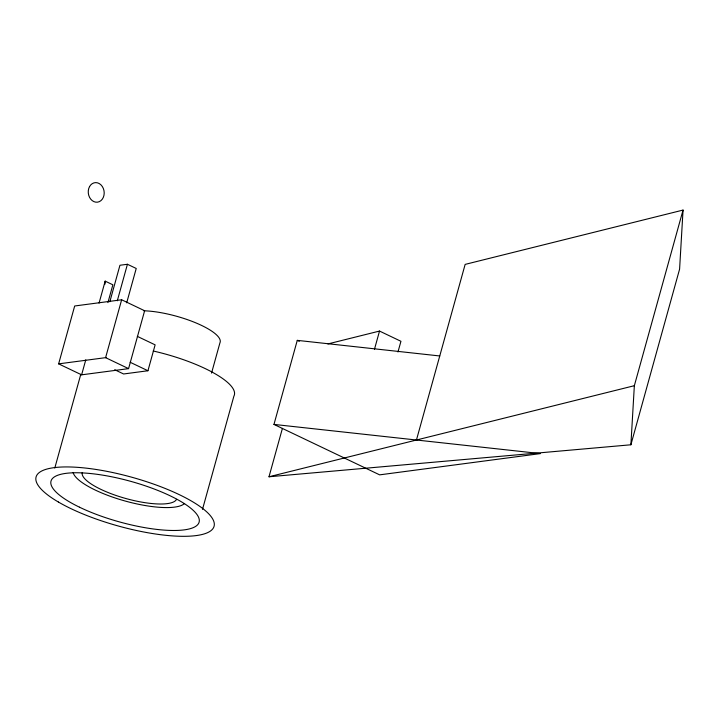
<?xml version="1.0" encoding="UTF-8"?>
<svg xmlns="http://www.w3.org/2000/svg" width="719" height="719" viewBox="0 0 719 719"><rect width="100%" height="100%" fill="white"/><g stroke="black" fill="none" stroke-linecap="round" stroke-linejoin="round"><path stroke-width="1.08" d="M105.019 284.104L105.163 281.129L112.865 284.805L107.922 302.609M282.423 428.362L268.996 476.769L630.887 444.782L634.347 385.699L683.05 210.074L465.148 264.394L416.445 440.019M683.05 210.074L679.59 269.158L630.887 444.782M58.634 363.868L74.686 305.988L121.646 299.778L144.627 310.752L128.575 368.631L81.615 374.833L58.634 363.868L106.196 357.577M99.06 303.121L105.163 281.129M54.797 468.033L80.798 374.302M81.615 374.833L85.777 359.833M109.818 301.773L119.947 265.257L127.425 264.268L136.224 268.466L126.697 302.834M117.305 300.785L127.425 264.268M121.646 299.778L105.594 357.658L128.575 368.631M114.689 369.728L123.596 373.979L147.943 370.752L155.124 344.859L137.311 336.357M211.539 373.107L219.915 342.9A49.036 13.436 15.5 0 0 196.332 323.074A49.036 13.436 15.5 0 0 143.809 310.788M202.506 509.349L233.873 396.223A76.834 21.049 15.5 0 0 153.219 350.998M273.966 424.417L540.463 453.59L379.641 474.855L273.966 424.417L297.271 340.366L439.758 355.968M374.464 349.29L379.524 331.064L400.941 341.291L397.967 352.004M327.873 343.943L379.524 331.064M268.996 476.769L634.347 385.699M297.271 340.366L299.284 341.327M130.13 362.25L147.943 370.752M176.532 499.31A49.036 13.436 15.5 0 1 125.151 498.321A49.036 13.436 15.5 0 1 82.209 472.698M184.585 503.435A58.545 16.043 15.5 0 1 125.322 501.071A58.545 16.043 15.5 0 1 73.131 472.581M58.419 502.042A92.365 25.309 15.5 0 0 209.813 531.458A92.365 25.309 15.5 0 0 106.969 471.367A92.365 25.309 15.5 0 0 58.419 502.042M79.503 507.201A76.834 21.049 15.5 0 0 198.624 523.351A76.834 21.049 15.5 0 0 97.074 474.306A76.834 21.049 15.5 0 0 79.503 507.201M89.56 186.572A9.832 7.945 82.5 0 0 95.744 202.156A9.832 7.945 82.5 0 0 103.365 188.531A9.832 7.945 82.5 0 0 89.56 186.572"/></g></svg>
